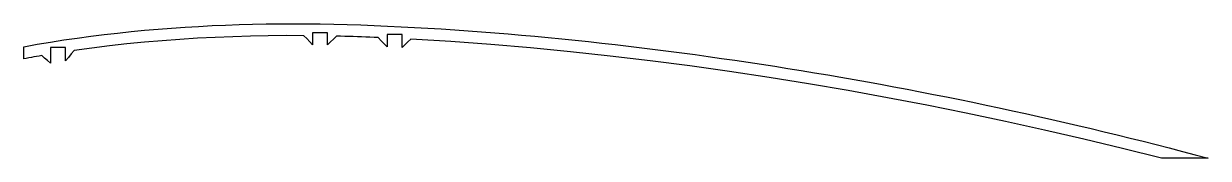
# Model space of a CAD drawing. Header units: millimetres. Extents: x 86 to 484, y 4 to 49.
import ezdxf

# ---------------------------------------------------------------- set-up
doc = ezdxf.new("R2010")
doc.units = ezdxf.units.MM

msp = doc.modelspace()

# ---------------------------------------------------------------- linework, layer by layer
msp.add_lwpolyline([(86, 37.51), (86, 41.58), (90.48, 42.38), (94.98, 43.13), (99.47, 43.83), (103.98, 44.48), (108.49, 45.09), (113, 45.65), (117.52, 46.17), (122.04, 46.65), (126.57, 47.08), (131.1, 47.47), (135.63, 47.82), (140.16, 48.14), (144.7, 48.41), (149.24, 48.65), (153.78, 48.84), (158.32, 49), (162.86, 49.13), (167.4, 49.22), (171.94, 49.27), (176.48, 49.29), (185.57, 49.23), (190.11, 49.15), (194.64, 49.03), (199.19, 48.88), (203.7, 48.71), (208.18, 48.51), (212.69, 48.29), (217.19, 48.06), (221.68, 47.8), (226.18, 47.52), (230.68, 47.23), (235.17, 46.91), (239.66, 46.58), (244.16, 46.23), (248.65, 45.86), (253.14, 45.47), (257.62, 45.07), (262.11, 44.65), (266.6, 44.21), (271.08, 43.75), (275.56, 43.28), (280.04, 42.79), (284.52, 42.29), (288.99, 41.77), (293.47, 41.23), (297.94, 40.68), (302.41, 40.11), (306.88, 39.52), (311.35, 38.92), (315.81, 38.31), (320.28, 37.68), (324.74, 37.03), (329.2, 36.37), (333.65, 35.7), (338.11, 35.01), (342.56, 34.3), (347.01, 33.58), (351.46, 32.85), (355.91, 32.1), (360.35, 31.34), (364.79, 30.56), (369.23, 29.77), (373.67, 28.97), (378.1, 28.15), (382.53, 27.31), (386.96, 26.46), (391.39, 25.6), (395.81, 24.72), (400.23, 23.83), (404.65, 22.93), (409.07, 22.01), (413.48, 21.07), (417.89, 20.12), (422.3, 19.16), (426.7, 18.18), (431.1, 17.19), (435.5, 16.19), (439.9, 15.17), (444.29, 14.13), (448.68, 13.08), (453.06, 12.02), (457.45, 10.94), (461.82, 9.85), (466.21, 8.74), (470.57, 7.62), (474.96, 6.48), (479.3, 5.33), (483.66, 4.16), (467.97, 4.16), (454.91, 7.45), (441.82, 10.6), (428.71, 13.63), (415.56, 16.53), (402.4, 19.31), (389.2, 21.95), (375.99, 24.47), (362.75, 26.87), (349.49, 29.13), (336.21, 31.26), (322.91, 33.26), (309.6, 35.12), (296.26, 36.86), (282.92, 38.45), (269.56, 39.89), (256.18, 41.19), (242.8, 42.33), (229.4, 43.3), (216, 44.12), (215, 43.17), (214, 42.22), (213, 41.27), (213, 45.65), (208, 45.65), (208, 41.52), (207, 42.56), (206, 43.6), (205, 44.65), (203.61, 44.71), (202.22, 44.76), (200.82, 44.82), (199.42, 44.87), (198.02, 44.92), (196.61, 44.97), (195.21, 45.01), (193.81, 45.05), (192.4, 45.09), (191, 45.13), (190, 44.15), (189, 43.17), (188, 42.19), (188, 46.28), (183, 46.28), (183, 42.26), (182, 43.27), (181, 44.28), (180, 45.28), (174.06, 45.29), (168.11, 45.23), (162.17, 45.11), (156.23, 44.93), (150.29, 44.69), (144.35, 44.39), (138.42, 44.02), (132.49, 43.58), (126.57, 43.07), (120.66, 42.49), (114.75, 41.83), (108.86, 41.1), (102.97, 40.3), (101.98, 39.15), (100.99, 38.01), (100, 36.86), (100, 41.3), (95, 41.3), (95, 36.08), (94.01, 36.91), (93.03, 37.75), (92.04, 38.59), (91.18, 38.44), (90.31, 38.29), (89.45, 38.14), (88.59, 37.98), (87.72, 37.83), (86.86, 37.67), (86, 37.51)], close=True)

doc.saveas('drawing.dxf')
